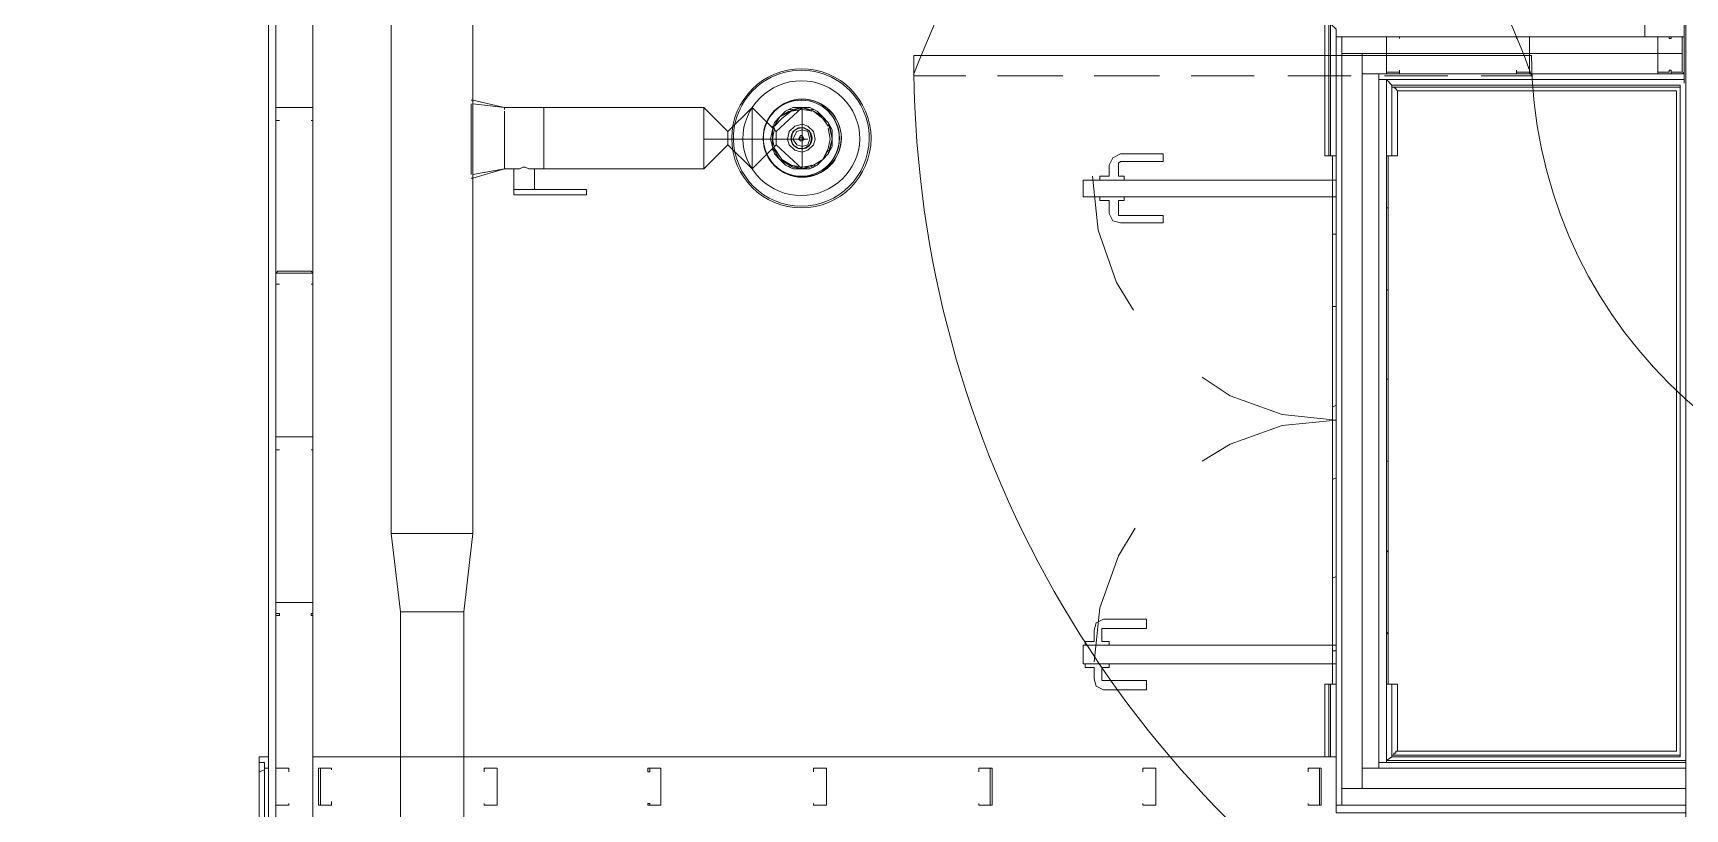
# Model space of a CAD drawing. Header units: metres. Extents: x 39 to 278, y -7 to 151.
# Drawn here: x 50.984 to 55.054, y 28.058 to 29.97 of the extents above; entities that cross this region are included whole.
import ezdxf

# ---------------------------------------------------------------- set-up
doc = ezdxf.new("R2010")
doc.units = ezdxf.units.M
doc.layers.add('HVAC - Ductos', color=5, linetype='Continuous', lineweight=50)
doc.layers.add('PDF_Geometry', color=7, linetype='Continuous', true_color=0xaaaaaa)

msp = doc.modelspace()

# ---------------------------------------------------------------- linework, layer by layer
at = {"layer": 'HVAC - Ductos', "lineweight": 0}
for points in [[(51.8704, 32.5683), (51.8658, 32.5683), (51.8658, 28.7366), (51.8704, 28.7366)], [(52.0675, 29.7862), (52.0675, 32.5683), (52.0629, 32.5683), (52.0492, 32.5683), (52.0263, 32.5683), (51.9987, 32.5683), (51.9667, 32.5683), (51.9346, 32.5683), (51.9071, 32.5683), (51.8842, 32.5683), (51.8704, 32.5683), (51.8658, 32.5683)], [(53.1721, 29.9145), (53.3829, 30.4141), (54.4509, 30.4141), (54.6571, 29.9145)], [(53.1538, 29.8687), (53.1721, 29.9145)], [(54.6571, 29.9145), (54.6755, 29.8641), (54.5517, 29.8641)], [(53.1538, 29.8641), (53.1538, 29.8687)], [(53.2821, 29.8641), (53.1538, 29.8641)], [(53.5205, 29.8641), (53.36, 29.8641)], [(53.7587, 29.8641), (53.5983, 29.8641)], [(53.9925, 29.8641), (53.8367, 29.8641)], [(54.2309, 29.8641), (54.0751, 29.8641)], [(54.4692, 29.8641), (54.3133, 29.8641)], [(52.0675, 29.7953), (52.1454, 29.7862), (52.0675, 29.8045), (52.0629, 29.8045)], [(52.0629, 29.612), (52.0675, 29.612), (52.0675, 29.6166), (52.0675, 29.6257), (52.0675, 29.6395), (52.0675, 29.6533), (52.0675, 29.6762), (52.0675, 29.6991), (52.0675, 29.7221), (52.0675, 29.7449), (52.0675, 29.7633), (52.0675, 29.7816), (52.0675, 29.7953), (52.0675, 29.7999), (52.0675, 29.8045), (52.0675, 29.7999)], [(52.0629, 29.6212), (52.0629, 29.6257), (52.0629, 29.6395), (52.0629, 29.6533), (52.0629, 29.6762), (52.0629, 29.6991), (52.0629, 29.7221), (52.0629, 29.7449), (52.0629, 29.7633), (52.0629, 29.7816), (52.0629, 29.7953)], [(52.1454, 29.777), (52.1454, 29.7633), (52.1454, 29.7449), (52.1454, 29.7266), (52.1454, 29.7083), (52.1454, 29.6899), (52.1454, 29.6716), (52.1454, 29.6533), (52.1454, 29.6441), (52.1454, 29.6395), (52.1454, 29.6349), (52.1683, 29.6349), (52.1683, 29.5845), (52.1683, 29.5707), (52.1683, 29.5845), (52.1729, 29.5845), (52.1775, 29.5845), (52.1821, 29.5845), (52.1867, 29.5845), (52.1913, 29.5845), (52.2004, 29.5845), (52.205, 29.5845), (52.2096, 29.5845), (52.2141, 29.5845), (52.2187, 29.5845), (52.2187, 29.6349), (52.2417, 29.6349), (52.2417, 29.6441), (52.2417, 29.6533), (52.2417, 29.6716), (52.2417, 29.6899), (52.2417, 29.7083), (52.2417, 29.7266), (52.2417, 29.7449), (52.2417, 29.7633), (52.2417, 29.777), (52.2417, 29.7816), (52.2417, 29.7862), (52.1454, 29.7862), (52.1454, 29.7816), (52.1454, 29.7862), (52.0675, 29.8045)], [(52.0675, 29.7999), (52.0675, 29.8045), (52.0675, 29.7999)], [(52.0675, 29.7541), (52.0675, 29.7587)], [(52.1454, 29.777), (52.1454, 29.777)], [(52.1454, 29.7633), (52.1454, 29.7587)], [(52.6954, 29.7266), (52.755, 29.7862), (52.755, 29.6349), (52.6954, 29.6945), (52.6954, 29.7266), (52.6359, 29.7862), (52.2417, 29.7862), (52.2417, 29.7816), (52.2417, 29.777), (52.2417, 29.7633), (52.2417, 29.7449), (52.2417, 29.7266), (52.2417, 29.7083), (52.2417, 29.6899), (52.2417, 29.6716), (52.2417, 29.6533), (52.2417, 29.6441), (52.2417, 29.6349), (52.6359, 29.6349), (52.6359, 29.7862), (52.6359, 29.6349), (52.6954, 29.6945)], [(52.6359, 29.7862), (52.6359, 29.7862)], [(52.8146, 29.7266), (52.8788, 29.7862), (52.8788, 29.6349), (52.8146, 29.6945), (52.755, 29.6349), (52.755, 29.7862), (52.8146, 29.7266), (52.8146, 29.6945)], [(52.9475, 29.7403), (52.9475, 29.7357), (52.9521, 29.7083), (52.9521, 29.7312), (52.9429, 29.7495), (52.9292, 29.7633), (52.9155, 29.777), (52.8971, 29.7862), (52.8788, 29.7862), (52.8559, 29.7862), (52.8375, 29.777), (52.8237, 29.7633), (52.81, 29.7495), (52.8054, 29.7312), (52.8009, 29.7083), (52.8054, 29.6899), (52.81, 29.6716), (52.8237, 29.6579), (52.8375, 29.6441), (52.8559, 29.6349), (52.8788, 29.6349), (52.8971, 29.6349), (52.9155, 29.6441), (52.9292, 29.6579), (52.9429, 29.6716), (52.9521, 29.6899), (52.9521, 29.7083), (52.9475, 29.6899), (52.9429, 29.6716), (52.9292, 29.6579), (52.9155, 29.6487), (52.8971, 29.6395), (52.8788, 29.6349), (52.8559, 29.6395), (52.8421, 29.6487), (52.8237, 29.6579), (52.8146, 29.6716), (52.8054, 29.6899), (52.8054, 29.7083), (52.8054, 29.7312), (52.8146, 29.7495), (52.8237, 29.7633), (52.8421, 29.7724), (52.8559, 29.7816), (52.8788, 29.7862), (52.8971, 29.7816), (52.9155, 29.7724), (52.9292, 29.7633), (52.9429, 29.7495), (52.9475, 29.7312), (52.9521, 29.7083), (52.9475, 29.6853), (52.9475, 29.6807)], [(52.8054, 29.7357), (52.8054, 29.7403), (52.81, 29.7403), (52.8283, 29.7587), (52.8513, 29.777), (52.8788, 29.7816), (52.9063, 29.777), (52.9292, 29.7587), (52.9429, 29.7403), (52.9292, 29.7633), (52.9063, 29.777)], [(52.81, 29.7403), (52.8237, 29.7633), (52.8467, 29.777)], [(52.8467, 29.7816), (52.8513, 29.7816)], [(52.8513, 29.777), (52.8788, 29.7862), (52.9017, 29.777)], [(52.9017, 29.7816), (52.9063, 29.7816)], [(52.0675, 29.7266), (52.0675, 29.7312)], [(52.1454, 29.7129), (52.1454, 29.7083)], [(52.9429, 29.7357), (52.9475, 29.7083), (52.9429, 29.6853), (52.9292, 29.6579), (52.9063, 29.6441), (52.8788, 29.6395), (52.8513, 29.6441), (52.8283, 29.6579), (52.81, 29.6853), (52.8054, 29.7083), (52.81, 29.7357), (52.8054, 29.7083), (52.81, 29.6853)], [(52.0675, 29.6899), (52.0675, 29.6945)], [(52.6359, 29.7083), (52.7137, 29.7083), (52.7733, 29.7083), (52.8191, 29.7083), (52.8513, 29.7083), (52.8742, 29.7083), (52.8879, 29.7083), (52.8925, 29.7083), (52.8879, 29.7083), (52.8833, 29.7083), (52.8788, 29.7083)], [(52.8513, 29.6395), (52.8467, 29.6395), (52.8467, 29.6441), (52.8237, 29.6579), (52.81, 29.6807), (52.8054, 29.6807), (52.8054, 29.6853)], [(52.8788, 29.7083), (52.8788, 29.7083)], [(52.8925, 29.7083), (52.8925, 29.7083)], [(52.8925, 29.7083), (52.8925, 29.7083)], [(52.9429, 29.6807), (52.9292, 29.6579), (52.9063, 29.6441)], [(52.0629, 28.7366), (52.0675, 28.7366), (52.0675, 29.6349)], [(52.0675, 29.6624), (52.0675, 29.667)], [(52.0675, 29.6212), (52.1454, 29.6349), (52.1454, 29.6395)], [(52.0675, 29.612), (52.1454, 29.6349), (52.0675, 29.612)], [(52.1454, 29.6579), (52.1454, 29.6533)], [(52.1683, 29.6349), (52.1729, 29.6349), (52.1821, 29.6349), (52.1913, 29.6395), (52.1959, 29.6395), (52.205, 29.6349), (52.2141, 29.6349), (52.2187, 29.6349)], [(52.6359, 29.6349), (52.6359, 29.6349)], [(52.9017, 29.6441), (52.8788, 29.6349), (52.8513, 29.6441)], [(52.9109, 29.6441), (52.9063, 29.6395), (52.9017, 29.6395)], [(52.0675, 29.612), (52.0675, 29.6166)], [(52.1683, 29.5845), (52.3471, 29.5845), (52.3471, 29.5707), (52.1683, 29.5707)], [(52.3471, 29.5707), (52.3471, 29.5845)], [(52.0446, 28.5441), (52.0675, 28.7366), (52.0629, 28.7366), (52.0446, 28.7366), (52.0171, 28.7366), (51.985, 28.7366), (51.9483, 28.7366), (51.9163, 28.7366), (51.8887, 28.7366), (51.8704, 28.7366), (51.8658, 28.7366), (51.8887, 28.5441)], [(51.8842, 28.7366), (51.8796, 28.7366), (51.875, 28.7366)], [(51.9483, 28.7366), (51.9391, 28.7366), (51.9163, 28.7366), (51.8933, 28.7366)], [(51.9804, 28.7366), (51.9667, 28.7366), (51.9575, 28.7366)], [(52.0446, 28.7366), (52.04, 28.7366), (52.0171, 28.7366), (51.9941, 28.7366), (51.9896, 28.7366)], [(52.0583, 28.7366), (52.0538, 28.7366), (52.0492, 28.7366)], [(51.9346, 28.5441), (51.93, 28.5441), (51.9117, 28.5441), (51.9025, 28.5441), (51.8979, 28.5441), (51.8933, 28.5441), (51.8887, 28.5441), (51.8887, 26.6878)], [(52.0446, 26.6878), (52.0446, 28.5441), (52.04, 28.5441), (52.0354, 28.5441), (52.0217, 28.5441), (51.9941, 28.5441), (51.9667, 28.5441), (51.9391, 28.5441), (51.9117, 28.5441), (51.8979, 28.5441), (51.8933, 28.5441)], [(51.9391, 28.5441), (51.9483, 28.5441), (51.9667, 28.5441), (51.985, 28.5441), (51.9941, 28.5441)], [(51.9987, 28.5441), (52.0033, 28.5441), (52.0217, 28.5441), (52.0354, 28.5441)]]:
    msp.add_lwpolyline(points, dxfattribs=at)
for points in [[(53.0437, 29.7083, 1.014011), (52.7092, 29.7083, 0.986587)], [(54.3867, 27.6641, -0.258379), (53.1538, 29.9145), (54.6755, 29.9145, 0.409858), (55.8213, 28.7687), (55.8213, 26.5595), (55.7021, 26.5549), (55.5829, 26.5365), (55.4684, 26.5045), (55.3538, 26.4632), (55.2484, 26.4082), (55.1475, 26.3441), (55.0559, 26.2661), (54.9688, 26.1837), (54.8955, 26.0919), (54.8313, 25.9911), (54.7763, 25.8811), (54.7351, 25.7711), (54.7029, 25.6565), (54.6846, 25.5373), (54.6755, 25.4182), (53.1538, 25.4182, -0.257924)], [(53.0209, 29.7083, 0.994111), (52.7321, 29.7083, 0.962816)], [(52.975, 29.7083, 1.017908), (52.7825, 29.7083, 0.962924)]]:
    msp.add_lwpolyline(points, format="xyb", close=True, dxfattribs=at)
for points in [[(52.6359, 29.7862), (52.6359, 29.7816), (52.6359, 29.777), (52.6359, 29.7633), (52.6359, 29.7449), (52.6359, 29.7266), (52.6359, 29.7083), (52.6359, 29.6899), (52.6359, 29.6716), (52.6359, 29.6533), (52.6359, 29.6441), (52.6359, 29.6349), (52.6359, 29.6441), (52.6359, 29.6533), (52.6359, 29.6716), (52.6359, 29.6899), (52.6359, 29.7083), (52.6359, 29.7266), (52.6359, 29.7449), (52.6359, 29.7633), (52.6359, 29.777), (52.6359, 29.7816)], [(52.6359, 29.6349), (52.6359, 29.6395), (52.6359, 29.6533), (52.6359, 29.6807), (52.6359, 29.7083), (52.6359, 29.7403), (52.6359, 29.7633), (52.6359, 29.7816), (52.6359, 29.7862), (52.6359, 29.777), (52.6359, 29.7633), (52.6359, 29.7403), (52.6359, 29.7083), (52.6359, 29.6807), (52.6359, 29.6533), (52.6359, 29.6395)], [(52.6359, 29.7862), (52.6359, 29.7816), (52.6359, 29.7633), (52.6359, 29.7403), (52.6359, 29.7083), (52.6359, 29.6807), (52.6359, 29.6533), (52.6359, 29.6395), (52.6359, 29.6349), (52.6359, 29.6395), (52.6359, 29.6533), (52.6359, 29.6807), (52.6359, 29.7083), (52.6359, 29.7403), (52.6359, 29.7633), (52.6359, 29.777)], [(52.1454, 29.7357), (52.1454, 29.7403)], [(52.9109, 29.7083), (52.9063, 29.7266), (52.8925, 29.7403), (52.8788, 29.7449), (52.8605, 29.7403), (52.8467, 29.7266), (52.8421, 29.7083), (52.8467, 29.7266), (52.8605, 29.7403), (52.8788, 29.7449), (52.8925, 29.7403), (52.9063, 29.7266)], [(52.8513, 29.7083), (52.8559, 29.7266), (52.8696, 29.7357), (52.8833, 29.7357), (52.8971, 29.7266), (52.9017, 29.7083), (52.8971, 29.6945), (52.8833, 29.6853), (52.8696, 29.6853), (52.8559, 29.6945)], [(52.8559, 29.7083), (52.865, 29.7266), (52.8788, 29.7312), (52.8925, 29.7266), (52.8971, 29.7083), (52.8925, 29.6945), (52.8788, 29.6899), (52.865, 29.6945)], [(52.8833, 29.7083), (52.8788, 29.7129), (52.8742, 29.7129), (52.8696, 29.7083), (52.8742, 29.7175), (52.8788, 29.7175)], [(52.1454, 29.6762), (52.1454, 29.6807), (52.1454, 29.6853), (52.1454, 29.6807)], [(52.8421, 29.7083), (52.8467, 29.6945), (52.8605, 29.6807), (52.8788, 29.6762), (52.8925, 29.6807), (52.9063, 29.6945), (52.9109, 29.7083), (52.9063, 29.6945), (52.8925, 29.6807), (52.8788, 29.6762), (52.8605, 29.6807), (52.8467, 29.6945)], [(52.8696, 29.7083), (52.8742, 29.7037), (52.8788, 29.7037), (52.8833, 29.7083), (52.8788, 29.7037), (52.8742, 29.7037)]]:
    msp.add_lwpolyline(points, close=True, dxfattribs=at)
for centre, radius in [((52.8768, 29.7102), 0.1715), ((52.8788, 29.7105), 0.0963), ((52.8762, 29.7105), 0.0937), ((52.8768, 29.7105), 0.0937), ((52.8771, 29.7101), 0.0259)]:
    msp.add_circle(centre, radius, dxfattribs=at)
at = {"layer": 'PDF_Geometry', "lineweight": 0}
for points in [[(50.1012, 24.9278), (50.1058, 24.9278), (50.1058, 34.9333), (51.5633, 34.9333), (51.5633, 25.0011), (51.6733, 25.0011), (51.6733, 28.5395)], [(55.0559, 28.0491), (55.0559, 28.1774), (55.0559, 34.8783), (55.0559, 28.1774), (54.3179, 28.1774), (54.3317, 28.1866), (55.0421, 28.1866), (55.0421, 29.8412), (55.0421, 28.1866), (55.0421, 29.8412), (55.0421, 28.1866), (54.3317, 28.1866), (54.3179, 28.1774), (54.3179, 28.3653)], [(54.9551, 33.1229), (54.9551, 29.9603), (55.0513, 29.9603), (55.0513, 33.1229)], [(54.9551, 29.9603), (54.9551, 33.1229), (54.9551, 29.9603)], [(51.5817, 33.0037), (51.5817, 25.0378)], [(51.6733, 29.7862), (51.6733, 30.162)], [(54.1759, 29.9925), (54.1759, 29.667), (54.1759, 29.9971)], [(54.1942, 29.9787), (54.1942, 29.8549), (54.1942, 28.1866), (51.6733, 28.1866)], [(54.1805, 29.9925), (54.1805, 29.667)], [(54.1942, 28.0491), (54.1942, 28.1866), (54.1942, 29.9787), (54.1942, 28.0491)], [(54.1942, 29.667), (54.1942, 29.9787)], [(54.1942, 29.9787), (54.1942, 29.9603), (54.9551, 29.9603), (54.9551, 29.9787)], [(54.3455, 29.667), (54.3455, 29.8275), (54.3409, 29.8321), (54.3363, 29.8366), (54.3317, 29.8366), (54.3317, 29.8412), (54.3317, 29.667), (54.3317, 29.8412), (54.3317, 29.667), (54.3317, 29.8366), (54.3363, 29.8366), (54.3409, 29.8321), (54.3455, 29.8275), (54.3455, 29.667), (54.3409, 29.667), (54.3363, 29.667), (54.3317, 29.667), (54.3179, 29.667), (54.3179, 29.8549), (54.3317, 29.8412), (54.3317, 29.667), (54.3363, 29.667), (54.3317, 29.667), (54.3317, 29.8412), (54.3179, 29.8549), (55.0513, 29.8549), (55.0513, 29.9787)], [(54.3179, 29.9603), (54.3179, 29.9603)], [(54.3179, 29.9603), (54.3179, 29.9603)], [(54.3179, 29.9603), (54.3179, 29.9603)], [(54.3179, 29.9603), (54.3179, 29.9603)], [(54.3501, 29.9558), (54.3501, 29.9603)], [(54.3501, 29.9603), (54.3501, 29.9558)], [(54.3501, 29.9558), (54.3501, 29.9558)], [(54.3501, 29.9558), (54.3501, 29.9558)], [(54.6388, 29.9558), (54.6388, 29.9558)], [(54.6388, 29.9558), (54.6388, 29.9558)], [(54.6709, 29.9603), (54.6709, 29.9603)], [(54.6709, 29.9603), (54.6709, 29.9603)], [(54.6709, 29.9603), (54.6709, 29.9603)], [(54.6709, 29.9603), (54.6709, 29.9603)], [(54.9551, 29.9603), (54.9551, 29.9603)], [(54.9871, 29.9603), (54.9871, 29.9603)], [(54.9871, 29.9603), (54.9871, 29.9603)], [(54.9871, 29.9603), (54.9871, 29.8733)], [(54.9871, 29.9603), (54.9871, 29.9603)], [(55.0146, 29.9603), (54.9871, 29.9603)], [(54.9871, 29.9603), (55.0192, 29.9603)], [(54.9871, 29.9603), (54.9871, 29.9603)], [(54.9871, 29.8733), (54.9871, 29.9603)], [(55.0146, 29.9558), (55.0146, 29.9603)], [(55.0192, 29.9558), (55.0146, 29.9558)], [(55.0192, 29.9603), (55.0467, 29.9603)], [(55.0192, 29.9558), (55.0192, 29.9603)], [(55.0192, 29.9603), (55.0192, 29.9558)], [(55.0467, 29.9603), (55.0192, 29.9603)], [(55.0192, 29.9603), (55.0192, 29.9558)], [(55.0192, 29.9558), (55.0192, 29.9558)], [(55.0192, 29.9558), (55.0192, 29.9558)], [(55.0467, 29.9603), (55.0467, 29.9603)], [(55.0467, 29.9603), (55.0513, 29.9603)], [(55.0467, 29.9603), (55.0467, 29.9603)], [(55.0467, 29.8733), (55.0467, 29.9603)], [(55.0513, 29.9603), (55.0513, 29.8733)], [(54.3501, 29.8779), (54.3501, 29.8779)], [(54.3501, 29.8779), (54.3501, 29.8779)], [(54.6388, 29.8779), (54.6388, 29.8779)], [(54.6388, 29.8779), (54.6388, 29.8779)], [(55.0146, 29.8779), (55.0192, 29.8779)], [(55.0146, 29.8733), (55.0146, 29.8779)], [(55.0192, 29.8779), (55.0192, 29.8779)], [(55.0192, 29.8779), (55.0192, 29.8733)], [(55.0192, 29.8779), (55.0192, 29.8779)], [(55.0192, 29.8687), (55.0192, 29.8779)], [(55.0192, 29.8779), (55.0192, 29.8687)], [(55.0559, 28.1774), (54.3179, 28.1774), (54.3179, 28.1729), (54.2996, 28.1729), (54.2996, 29.8549), (54.3179, 29.8549), (54.3179, 28.1729), (55.0559, 28.1729), (54.2996, 28.1729), (54.2996, 28.1591), (55.0559, 28.1591), (54.2583, 28.1591), (54.2583, 28.1087), (55.0559, 28.1087), (54.2079, 28.1087), (54.2079, 28.0674), (55.0559, 28.0674), (54.1942, 28.0674), (54.1942, 28.0491), (55.0559, 28.0491), (55.0559, 25.0836)], [(54.3179, 29.8733), (54.3179, 29.8733)], [(54.3179, 29.8733), (54.3179, 29.8733)], [(54.3179, 29.8549), (54.3179, 29.8549)], [(55.0513, 29.8549), (54.3179, 29.8549)], [(54.3179, 29.8549), (54.3179, 29.8549)], [(55.0513, 29.8549), (54.3179, 29.8549)], [(54.3455, 29.667), (54.3409, 29.667), (54.3363, 29.667), (54.3317, 29.667), (54.3317, 29.8366), (55.0421, 29.8366), (54.3317, 29.8366), (54.3363, 29.8366), (54.3409, 29.8321), (54.3455, 29.8275), (55.0329, 29.8275), (54.3455, 29.8275), (54.3409, 29.8321), (54.3363, 29.8366), (54.3317, 29.8366), (54.3317, 29.8412), (55.0421, 29.8412), (54.3317, 29.8412), (55.0421, 29.8412), (54.3317, 29.8412), (54.3179, 29.8549), (54.3317, 29.8412), (54.3317, 29.667), (54.3179, 29.667), (54.3179, 29.8549), (54.3179, 28.1774), (54.3179, 29.8549), (54.3179, 28.1774), (54.3179, 28.3653), (54.3225, 28.3653), (54.3225, 29.667), (54.3179, 29.667)], [(54.3317, 29.8412), (54.3317, 29.8412)], [(54.3317, 29.8412), (54.3317, 29.8412)], [(55.0421, 29.8412), (54.3317, 29.8412)], [(55.0421, 29.8412), (54.3317, 29.8412)], [(54.6709, 29.8733), (54.6709, 29.8733)], [(54.6709, 29.8733), (54.6709, 29.8733)], [(54.9871, 29.8733), (54.9871, 29.8733)], [(54.9871, 29.8733), (55.0146, 29.8733)], [(54.9871, 29.8733), (54.9871, 29.8733)], [(54.9871, 29.8687), (54.9871, 29.8733)], [(55.0192, 29.8687), (54.9871, 29.8687)], [(55.0192, 29.8733), (55.0467, 29.8733)], [(55.0467, 29.8687), (55.0192, 29.8687)], [(55.0421, 29.8412), (55.0421, 28.1911)], [(55.0421, 29.8412), (55.0421, 28.1911)], [(55.0421, 29.8412), (55.0421, 28.1911)], [(55.0421, 29.8412), (55.0421, 28.1911)], [(55.0467, 29.8733), (55.0467, 29.8733)], [(55.0513, 29.8733), (55.0467, 29.8687)], [(55.0467, 29.8733), (55.0467, 29.8733)], [(55.0513, 29.8549), (55.0513, 29.8549)], [(55.0329, 29.8275), (55.0329, 28.2003)], [(55.0329, 29.8275), (55.0329, 28.2003)], [(51.5908, 29.7541), (51.5908, 29.7541)], [(51.6687, 29.7541), (51.6687, 29.7541)], [(51.6733, 29.3783), (51.6733, 29.7541)], [(54.1942, 29.667), (54.1805, 29.667)], [(54.3317, 29.667), (54.3317, 29.667)], [(54.3317, 29.667), (54.3317, 29.667)], [(54.3317, 29.667), (54.3317, 29.667)], [(54.3317, 29.667), (54.3317, 29.667)], [(53.5937, 29.6166), (53.6075, 29.4837), (53.6533, 29.3553), (53.6946, 29.2866)], [(54.3225, 29.5387), (54.3179, 29.5387)], [(54.1942, 29.4745), (54.1851, 29.4745)], [(51.5908, 29.3507), (51.5908, 29.3507)], [(51.6687, 29.3507), (51.6687, 29.3507)], [(51.6733, 28.9749), (51.6733, 29.3507)], [(54.3225, 29.337), (54.3179, 29.337)], [(54.1942, 29.2957), (54.1851, 29.2957)], [(53.8642, 28.9153), (53.9329, 28.9566), (54.0613, 29.0025), (54.1942, 29.0162), (54.0613, 29.0299), (53.9329, 29.0757), (53.8642, 29.1216)], [(54.3225, 29.117), (54.3179, 29.117)], [(54.1942, 29.0529), (54.1851, 29.0483)], [(51.5908, 28.9428), (51.5908, 28.9428)], [(51.6687, 28.9428), (51.6687, 28.9428)], [(51.6733, 28.567), (51.6733, 28.9428)], [(54.3225, 28.9153), (54.3179, 28.9153)], [(54.1942, 28.8741), (54.1851, 28.8695)], [(53.5983, 28.4203), (53.6121, 28.5533), (53.6579, 28.6816), (53.6992, 28.7503)], [(54.3225, 28.6953), (54.3179, 28.6907)], [(54.1942, 28.6311), (54.1851, 28.6266)], [(54.3225, 28.4937), (54.3179, 28.4891)], [(54.1942, 28.4479), (54.1851, 28.4479)], [(54.1713, 28.1866), (54.1667, 28.1866), (54.1667, 28.3653), (54.1713, 28.3653), (54.1759, 28.3653), (54.1713, 28.3653), (54.1667, 28.3653), (54.1667, 28.1866)], [(54.3179, 28.3653), (54.3317, 28.3653)], [(54.3179, 28.3653), (54.3317, 28.3653)], [(54.3317, 28.3653), (54.3317, 28.1866)], [(54.3317, 28.3653), (54.3317, 28.1911)], [(54.3317, 28.3653), (54.3317, 28.3653)], [(54.3317, 28.3653), (54.3317, 28.3653)], [(54.3363, 28.3653), (54.3317, 28.3653)], [(54.3317, 28.3653), (54.3317, 28.3653)], [(54.3317, 28.3653), (54.3317, 28.1911)], [(54.3317, 28.3653), (54.3317, 28.3653)], [(54.3317, 28.3653), (54.3317, 28.3653)], [(54.3363, 28.3653), (54.3317, 28.3653)], [(54.3317, 28.3653), (54.3317, 28.3653)], [(54.3455, 28.3653), (54.3409, 28.3653), (54.3363, 28.3653), (54.3317, 28.3653)], [(54.3317, 28.1911), (54.3317, 28.3653)], [(54.3317, 28.3653), (54.3317, 28.1866)], [(54.3455, 28.2003), (54.3455, 28.3653)], [(51.5541, 27.1324), (51.5404, 27.1233), (51.5404, 28.0491), (51.5404, 28.1866), (51.5633, 28.1866)], [(51.5633, 28.0491), (51.5633, 27.1233), (51.5404, 27.1233), (51.5404, 28.1729), (51.5541, 28.1729), (51.5541, 27.1233), (51.5633, 27.1233), (51.5633, 28.1591), (51.5541, 28.1591), (51.5541, 27.1233), (51.5404, 27.1233)], [(54.3317, 28.1866), (54.3179, 28.1774)], [(54.3179, 28.1774), (54.3317, 28.1866)], [(54.3179, 28.1774), (55.0559, 28.1774)], [(54.3179, 28.1774), (55.0559, 28.1774)], [(54.3179, 28.1774), (54.3179, 28.1774)], [(54.3179, 28.1774), (54.3179, 28.1774)], [(55.0421, 28.1911), (54.3317, 28.1911), (54.3363, 28.1911), (54.3363, 28.1957), (54.3409, 28.1957), (54.3409, 28.2003), (54.3455, 28.2003), (55.0329, 28.2003)], [(54.3455, 28.2003), (54.3409, 28.2003), (54.3409, 28.1957), (54.3363, 28.1957), (54.3363, 28.1911), (54.3317, 28.1911)], [(54.3317, 28.1911), (54.3363, 28.1911), (54.3363, 28.1957), (54.3409, 28.1957), (54.3409, 28.2003), (54.3455, 28.2003), (55.0329, 28.2003)], [(54.3317, 28.1911), (55.0421, 28.1911)], [(54.3317, 28.1911), (55.0421, 28.1911)], [(54.3317, 28.1911), (54.3317, 28.1866)], [(54.3317, 28.1911), (55.0421, 28.1911)], [(54.3317, 28.1911), (55.0421, 28.1911)], [(54.3317, 28.1866), (54.3317, 28.1911)], [(55.0421, 28.1911), (54.3317, 28.1911)], [(51.5541, 28.1545), (51.5404, 28.1499)], [(51.5817, 28.1591), (51.5817, 28.1591)], [(51.5817, 28.1591), (51.5817, 28.1591)], [(51.6137, 28.1499), (51.6137, 28.1499)], [(51.6917, 28.1591), (51.6917, 28.1591)], [(51.7191, 28.1545), (51.7191, 28.1545)], [(52.095, 28.1499), (52.095, 28.1499)], [(52.5304, 28.1591), (52.5304, 28.1591)], [(52.5304, 28.1591), (52.5304, 28.1591)], [(52.9063, 28.1499), (52.9063, 28.1499)], [(52.9383, 28.1591), (52.9383, 28.1591)], [(52.9383, 28.1591), (52.9383, 28.1591)], [(53.3142, 28.1499), (53.3142, 28.1499)], [(53.3417, 28.1591), (53.3417, 28.1591)], [(53.7175, 28.1499), (53.7175, 28.1499)], [(53.7496, 28.1591), (53.7496, 28.1591)], [(53.7496, 28.1591), (53.7496, 28.1591)], [(54.1255, 28.1499), (54.1255, 28.1499)], [(51.5817, 28.0674), (51.5817, 28.0674)], [(51.5817, 28.0674), (51.5817, 28.0674)], [(51.6137, 28.072), (51.6137, 28.072)], [(51.6917, 28.0674), (51.6917, 28.0674)], [(51.7191, 28.0766), (51.7191, 28.0766)], [(52.095, 28.072), (52.095, 28.072)], [(52.5304, 28.0674), (52.5304, 28.0674)], [(52.5304, 28.0674), (52.5304, 28.0674)], [(52.9063, 28.072), (52.9063, 28.072)], [(52.9383, 28.0674), (52.9383, 28.0674)], [(52.9383, 28.0674), (52.9383, 28.0674)], [(53.3142, 28.072), (53.3142, 28.072)], [(53.3417, 28.0674), (53.3417, 28.0674)], [(53.7175, 28.072), (53.7175, 28.072)], [(53.7496, 28.0674), (53.7496, 28.0674)], [(53.7496, 28.0674), (53.7496, 28.0674)], [(54.1255, 28.072), (54.1255, 28.072)], [(54.1529, 28.0674), (54.1529, 28.0674)]]:
    msp.add_lwpolyline(points, dxfattribs=at)
for points in [[(54.1759, 29.9971), (54.1759, 29.667), (54.1713, 29.667), (54.1667, 29.667), (54.1667, 30.0062), (54.1713, 30.0016), (54.1713, 29.9971)], [(54.1759, 29.667), (54.1713, 29.667), (54.1667, 29.667), (54.1667, 30.0062), (54.1713, 30.0016), (54.1713, 29.9971), (54.1759, 29.9971), (54.1759, 29.9925)], [(54.1759, 29.667), (54.1805, 29.667), (54.1759, 29.667), (54.1713, 29.667), (54.1759, 29.667), (54.1805, 29.667), (54.1759, 29.667), (54.1759, 29.9925)], [(54.1942, 29.9787), (54.1942, 29.667), (54.1805, 29.667), (54.1805, 29.9925), (54.1759, 29.9925), (54.1942, 29.9925), (54.1805, 29.9925)], [(54.2079, 29.9603), (54.1942, 29.9603), (54.1942, 28.0674), (54.2079, 28.0674)], [(54.2079, 28.1087), (54.2583, 28.1087), (54.2583, 29.9191), (54.3179, 29.9191), (54.6709, 29.9191), (54.9871, 29.9191), (55.0467, 29.9191), (54.9871, 29.9191), (54.6709, 29.9191), (54.3179, 29.9191), (54.2079, 29.9191), (54.2079, 29.9603), (55.0513, 29.9603), (55.0513, 29.9191), (55.0513, 29.8687), (54.2583, 29.8687), (54.2996, 29.8687), (54.2996, 28.1591), (54.2583, 28.1591), (54.2583, 29.8687), (54.2583, 29.9191), (54.2079, 29.9191)], [(54.3179, 29.9603), (54.3179, 29.8733), (54.3501, 29.8733), (54.3501, 29.8779), (54.3501, 29.8687), (54.3179, 29.8687), (54.3179, 29.8733), (54.3179, 29.9603), (54.3501, 29.9603)], [(54.3179, 29.9603), (54.3179, 29.8733), (54.3501, 29.8733), (54.3501, 29.8779), (54.3501, 29.8687), (54.3179, 29.8687), (54.3179, 29.8733), (54.3179, 29.9603), (54.3501, 29.9603)], [(54.3501, 29.9558), (54.3501, 29.9603)], [(54.6388, 29.8779), (54.6388, 29.8733), (54.6709, 29.8733), (54.6709, 29.9603), (54.6388, 29.9603), (54.6388, 29.9558), (54.6388, 29.9603), (54.6709, 29.9603), (54.6709, 29.8733), (54.6709, 29.8687), (54.6388, 29.8687)], [(54.6388, 29.8779), (54.6388, 29.8733), (54.6709, 29.8733), (54.6709, 29.9603), (54.6388, 29.9603), (54.6388, 29.9558), (54.6388, 29.9603), (54.6709, 29.9603), (54.6709, 29.8733), (54.6709, 29.8687), (54.6388, 29.8687)], [(54.9871, 29.8687), (54.9871, 29.8733), (54.9871, 29.9603), (55.0192, 29.9603), (55.0192, 29.9558), (55.0146, 29.9558), (55.0146, 29.9603), (54.9871, 29.9603), (54.9871, 29.8733), (55.0146, 29.8733), (55.0146, 29.8779), (55.0192, 29.8779), (55.0192, 29.8687)], [(55.0192, 29.8779), (55.0192, 29.8733), (55.0467, 29.8733), (55.0467, 29.9603), (55.0192, 29.9603), (55.0192, 29.9558), (55.0192, 29.9603), (55.0467, 29.9603), (55.0513, 29.9603), (55.0513, 29.8733), (55.0467, 29.8687), (55.0192, 29.8687)], [(55.0513, 29.8549), (55.0513, 29.8687), (54.2996, 29.8687), (54.2996, 29.8549)], [(55.0513, 29.8549), (54.4646, 29.8549), (55.0513, 29.8549), (55.0513, 29.8457)], [(51.5817, 29.7862), (51.5863, 29.7862), (51.6687, 29.7862), (51.6733, 29.7862), (51.6733, 29.7541), (51.6687, 29.7541), (51.6733, 29.7541), (51.6733, 29.7862), (51.6687, 29.7862), (51.5863, 29.7862), (51.5817, 29.7862), (51.5817, 29.7541)], [(51.5908, 29.7541), (51.5817, 29.7541)], [(53.6579, 29.6487), (53.6625, 29.6533), (53.7679, 29.6533), (53.7679, 29.6716), (53.6625, 29.6716), (53.6442, 29.6624), (53.635, 29.6441), (53.635, 29.6166), (53.6121, 29.6166), (53.6121, 29.6075), (53.6717, 29.6075), (53.6717, 29.6166), (53.6579, 29.6166), (53.6579, 29.6441)], [(54.1942, 28.3653), (54.1805, 28.3653), (54.1805, 28.1866), (54.1805, 28.3653), (54.1942, 28.3653), (54.1942, 28.2187), (54.1942, 28.3653), (54.1942, 29.667), (54.1851, 29.667), (54.1851, 28.3653)], [(53.5709, 29.6075), (54.1942, 29.6075), (54.1942, 29.5662), (53.5709, 29.5662)], [(53.6579, 29.5203), (53.6625, 29.5203), (53.7679, 29.5203), (53.7679, 29.502), (53.6625, 29.502), (53.6442, 29.5066), (53.635, 29.5249), (53.635, 29.557), (53.6121, 29.557), (53.6121, 29.5662), (53.6717, 29.5662), (53.6717, 29.557), (53.6579, 29.557), (53.6579, 29.5249)], [(51.5817, 29.3783), (51.5863, 29.3829), (51.6687, 29.3829), (51.6733, 29.3783), (51.6733, 29.3507), (51.6687, 29.3507), (51.6733, 29.3507), (51.6733, 29.3783), (51.6687, 29.3783), (51.5863, 29.3783), (51.5817, 29.3783), (51.5817, 29.3507)], [(51.5908, 29.3507), (51.5817, 29.3507)], [(51.5817, 28.9749), (51.5863, 28.9749), (51.6687, 28.9749), (51.6733, 28.9749), (51.6733, 28.9428), (51.6687, 28.9428), (51.6733, 28.9428), (51.6733, 28.9749), (51.6687, 28.9749), (51.5863, 28.9749), (51.5817, 28.9749), (51.5817, 28.9428)], [(51.5908, 28.9428), (51.5817, 28.9428)], [(51.5817, 28.567), (51.5863, 28.567), (51.6687, 28.567), (51.6733, 28.567), (51.6733, 28.5349), (51.6687, 28.5349), (51.6687, 28.5395), (51.6733, 28.5395), (51.6733, 28.567), (51.6687, 28.567), (51.5863, 28.567), (51.5817, 28.567), (51.5817, 28.5395), (51.5908, 28.5395), (51.5908, 28.5349), (51.5817, 28.5349)], [(53.6167, 28.5029), (53.6213, 28.5029), (53.7267, 28.5029), (53.7267, 28.5257), (53.6213, 28.5257), (53.6029, 28.5166), (53.5983, 28.4983), (53.5983, 28.4707), (53.5755, 28.4707), (53.5755, 28.4616), (53.635, 28.4616), (53.635, 28.4707), (53.6167, 28.4707), (53.6167, 28.4983)], [(53.5709, 28.4157), (54.1942, 28.4157), (54.1942, 28.4616), (53.5709, 28.4616)], [(53.6167, 28.3745), (53.6213, 28.3745), (53.7267, 28.3745), (53.7267, 28.3516), (53.6213, 28.3516), (53.6029, 28.3607), (53.5983, 28.3791), (53.5983, 28.4066), (53.5755, 28.4066), (53.5755, 28.4157), (53.635, 28.4157), (53.635, 28.4066), (53.6167, 28.4066), (53.6167, 28.3791)], [(54.1759, 28.1866), (54.1759, 28.3653), (54.1759, 28.1866), (54.1759, 28.3653), (54.1759, 28.1866), (54.1759, 28.3653), (54.1805, 28.3653), (54.1759, 28.3653), (54.1713, 28.3653), (54.1759, 28.3653), (54.1805, 28.3653), (54.1759, 28.3653)], [(54.3317, 28.3653), (54.3317, 28.1911), (54.3317, 28.3653), (54.3363, 28.3653), (54.3409, 28.3653), (54.3455, 28.3653), (54.3455, 28.2003), (54.3409, 28.2003), (54.3409, 28.1957), (54.3363, 28.1957), (54.3363, 28.1911), (54.3317, 28.1911)], [(51.5817, 28.0674), (51.5817, 28.1591), (51.6137, 28.1591), (51.6137, 28.1499), (51.6137, 28.1591), (51.5817, 28.1591), (51.5817, 28.0674), (51.6137, 28.0674)], [(51.6917, 28.1591), (51.6917, 28.0674), (51.7191, 28.0674), (51.7191, 28.0766), (51.7191, 28.0674), (51.6917, 28.0674), (51.6871, 28.0674), (51.6871, 28.1591), (51.6917, 28.1591), (51.7191, 28.1591)], [(51.7191, 28.1545), (51.7191, 28.1591)], [(52.1225, 28.0674), (52.1271, 28.0674), (52.1271, 28.1591), (52.1225, 28.1591), (52.095, 28.1591), (52.095, 28.1499), (52.095, 28.1591), (52.1225, 28.1591), (52.1271, 28.1591), (52.1271, 28.0674), (52.1225, 28.0674), (52.095, 28.0674)], [(52.4983, 28.072), (52.5029, 28.072), (52.5029, 28.0674), (52.5304, 28.0674), (52.5304, 28.1591), (52.5029, 28.1591), (52.5029, 28.1499), (52.4983, 28.1499), (52.4983, 28.1591), (52.5304, 28.1591), (52.5304, 28.0674), (52.4983, 28.0674)], [(52.9383, 28.0674), (52.9383, 28.1591), (52.9063, 28.1591), (52.9063, 28.1499), (52.9063, 28.1591), (52.9383, 28.1591), (52.9383, 28.0674), (52.9063, 28.0674)], [(53.3417, 28.0674), (53.3417, 28.1591), (53.3142, 28.1591), (53.3142, 28.1499), (53.3142, 28.1591), (53.3417, 28.1591), (53.3463, 28.1591), (53.3463, 28.0674), (53.3417, 28.0674), (53.3142, 28.0674)], [(53.7496, 28.0674), (53.7496, 28.1591), (53.7175, 28.1591), (53.7175, 28.1499), (53.7175, 28.1591), (53.7496, 28.1591), (53.7496, 28.0674), (53.7175, 28.0674)], [(54.1529, 28.0674), (54.1529, 28.1545), (54.1529, 28.1591), (54.1255, 28.1591), (54.1255, 28.1499), (54.1255, 28.1591), (54.1529, 28.1591), (54.1575, 28.1591), (54.1575, 28.1545), (54.1575, 28.0674), (54.1529, 28.0674), (54.1255, 28.0674)], [(51.6137, 28.072), (51.6137, 28.0674)], [(52.095, 28.072), (52.095, 28.0674)], [(52.9063, 28.072), (52.9063, 28.0674)], [(53.3142, 28.072), (53.3142, 28.0674)], [(53.7175, 28.072), (53.7175, 28.0674)], [(54.1255, 28.072), (54.1255, 28.0674)]]:
    msp.add_lwpolyline(points, close=True, dxfattribs=at)
at = {"layer": 'PDF_Geometry', "color": 254, "lineweight": 0, "true_color": 0xd2d2d2}
for points in [[(51.6275, 28.567), (51.6275, 28.567)], [(51.5817, 28.1453), (51.5817, 28.1453)], [(51.5954, 28.1591), (51.5954, 28.1591)]]:
    msp.add_lwpolyline(points, dxfattribs=at)

doc.saveas('drawing.dxf')
